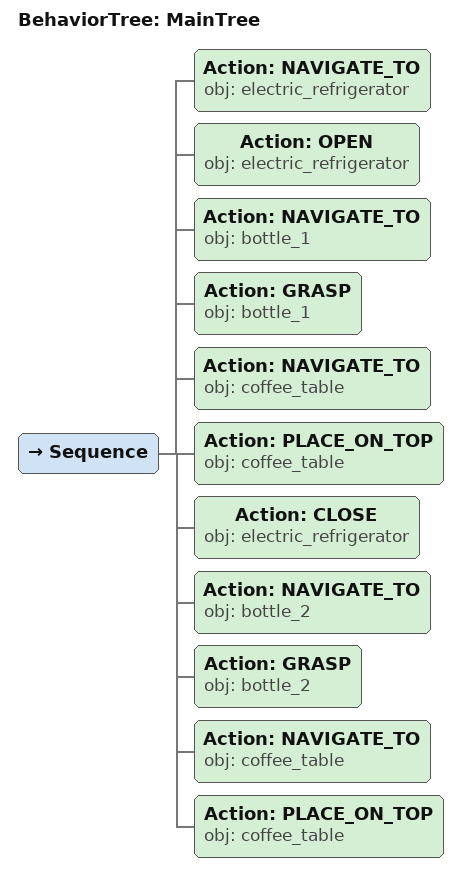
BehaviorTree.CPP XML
<root main_tree_to_execute="MainTree">
  <BehaviorTree ID="MainTree">
    <Sequence>
      <!-- Navigate to refrigerator -->
      <Action ID="NAVIGATE_TO" obj="electric_refrigerator"/>
      <!-- Open refrigerator -->
      <Action ID="OPEN" obj="electric_refrigerator"/>
      <!-- Navigate to bottle_1 -->
      <Action ID="NAVIGATE_TO" obj="bottle_1"/>
      <!-- Grasp bottle_1 -->
      <Action ID="GRASP" obj="bottle_1"/>
      <!-- Navigate to coffee_table -->
      <Action ID="NAVIGATE_TO" obj="coffee_table"/>
      <!-- Place on coffee_table -->
      <Action ID="PLACE_ON_TOP" obj="coffee_table"/>
      <!-- Close refrigerator -->
      <Action ID="CLOSE" obj="electric_refrigerator"/>
      <!-- Navigate to bottle_2 -->
      <Action ID="NAVIGATE_TO" obj="bottle_2"/>
      <!-- Grasp bottle_2 -->
      <Action ID="GRASP" obj="bottle_2"/>
      <!-- Navigate to coffee_table -->
      <Action ID="NAVIGATE_TO" obj="coffee_table"/>
      <!-- Place on coffee_table -->
      <Action ID="PLACE_ON_TOP" obj="coffee_table"/>
    </Sequence>
  </BehaviorTree>
</root>
